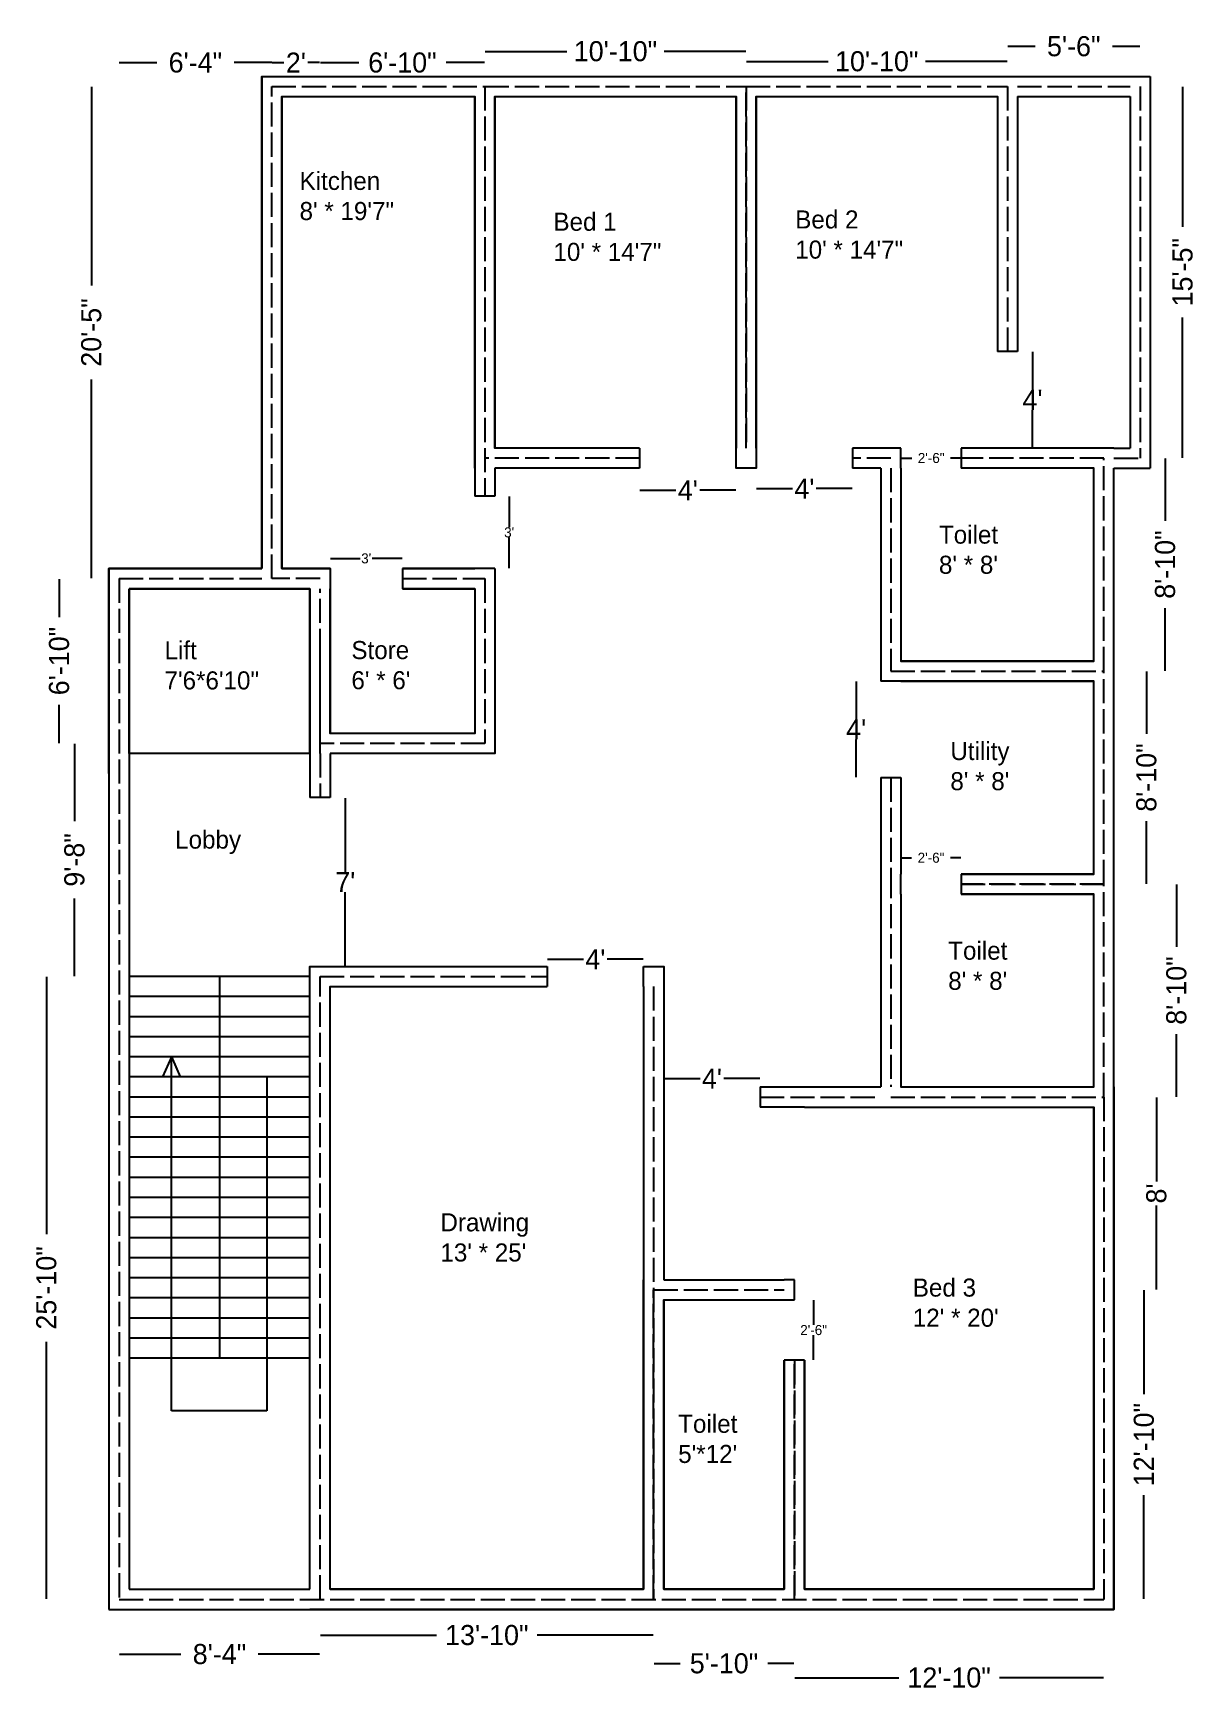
# Model space of a CAD drawing. Header units: feet. Extents: x 467 to 1045, y 293 to 1118.
import ezdxf

# ---------------------------------------------------------------- set-up
doc = ezdxf.new("R2010")
doc.units = ezdxf.units.FT
doc.header["$MEASUREMENT"] = 0
doc.linetypes.add('ACAD_ISO02W100', pattern=[15, 12, -3])
doc.dimstyles.get("Standard").update_dxf_attribs({"dimtxt": 0.18, "dimasz": 0.18, "dimexe": 0.18, "dimexo": 0.0625, "dimgap": 0.09, "dimtad": 0, "dimtih": 1, "dimtoh": 1, "dimdec": 4, "dimzin": 0, "dimdsep": 46, "dimtxsty": 'Standard', "dimcen": 0.09, "dimadec": 0, "dimazin": 0, "dimtfac": 1, "dimtdec": 4, "dimtofl": 0, "dimtmove": 0, "dimatfit": 3, "dimfxl": 0, "dimtolj": 1, "dimtzin": 0, "dimarcsym": 0})

# ---------------------------------------------------------------- blocks, each defined once
blk = doc.blocks.new('*D12')
at = {"color": 0, "lineweight": -2}
for p, q in [((495.74, 1091.42), (495.74, 992.52)), ((495.74, 846.78), (495.74, 945.67))]:
    blk.add_line(p, q, dxfattribs=at)
at = {"color": 0}
for points in [[(495.71, 1091.42), (495.77, 1091.42), (495.74, 1091.6)], [(495.71, 846.78), (495.77, 846.78), (495.74, 846.6)]]:
    blk.add_solid(points, dxfattribs=at)
at = {"layer": 'Defpoints', "color": 0}
for p in [(495.74, 1091.6), (585.5, 1091.6), (585.5, 846.6)]:
    blk.add_point(p, dxfattribs=at)
at = {"color": 0, "insert": (495.74, 969.1), "char_height": 10, "attachment_point": 5, "rotation": 90}
blk.add_mtext('\\A1;20\'-5"', dxfattribs=at)
blk = doc.blocks.new('*D14')
at = {"color": 0, "lineweight": -2}
for p, q in [((509.5, 1103.42), (528.25, 1103.42)), ((585.5, 1103.42), (566.76, 1103.42))]:
    blk.add_line(p, q, dxfattribs=at)
at = {"layer": 'Defpoints', "color": 0}
for p in [(585.5, 1103.42), (509.5, 846.6), (585.5, 846.6)]:
    blk.add_point(p, dxfattribs=at)
at = {"color": 0, "insert": (547.5, 1103.42), "char_height": 10, "attachment_point": 5}
blk.add_mtext('\\A1;6\'-4"', dxfattribs=at)
blk = doc.blocks.new('_None')
blk = doc.blocks.new('*D15')
at = {"color": 0, "lineweight": -2}
for p, q in [((609.68, 1103.43), (628.75, 1103.43)), ((691.32, 1103.43), (672.26, 1103.43))]:
    blk.add_line(p, q, dxfattribs=at)
at = {"color": 0}
for points in [[(609.68, 1103.46), (609.68, 1103.4), (609.5, 1103.43)], [(691.32, 1103.46), (691.32, 1103.4), (691.5, 1103.43)]]:
    blk.add_solid(points, dxfattribs=at)
at = {"layer": 'Defpoints', "color": 0}
for p in [(691.5, 1103.43), (609.5, 846.6), (691.5, 846.6)]:
    blk.add_point(p, dxfattribs=at)
at = {"color": 0, "insert": (650.5, 1103.43), "char_height": 10, "attachment_point": 5}
blk.add_mtext('\\A1;6\'-10"', dxfattribs=at)
blk = doc.blocks.new('*D16')
at = {"color": 0, "lineweight": -2}
for p, q in [((691.68, 1109.04), (732.25, 1109.04)), ((821.32, 1109.04), (780.76, 1109.04))]:
    blk.add_line(p, q, dxfattribs=at)
at = {"color": 0}
for points in [[(691.68, 1109.07), (691.68, 1109.01), (691.5, 1109.04)], [(821.32, 1109.07), (821.32, 1109.01), (821.5, 1109.04)]]:
    blk.add_solid(points, dxfattribs=at)
at = {"layer": 'Defpoints', "color": 0}
for p in [(821.5, 1109.04), (691.5, 1091.6), (821.5, 1091.6)]:
    blk.add_point(p, dxfattribs=at)
at = {"color": 0, "insert": (756.5, 1109.04), "char_height": 10, "attachment_point": 5}
blk.add_mtext('\\A1;10\'-10"', dxfattribs=at)
blk = doc.blocks.new('*D17')
at = {"color": 0, "lineweight": -2}
for p, q in [((821.68, 1104.05), (862.25, 1104.05)), ((951.32, 1104.05), (910.76, 1104.05))]:
    blk.add_line(p, q, dxfattribs=at)
at = {"color": 0}
for points in [[(821.68, 1104.08), (821.68, 1104.02), (821.5, 1104.05)], [(951.32, 1104.08), (951.32, 1104.02), (951.5, 1104.05)]]:
    blk.add_solid(points, dxfattribs=at)
at = {"layer": 'Defpoints', "color": 0}
for p in [(951.5, 1104.05), (821.5, 1091.6), (951.5, 1091.6)]:
    blk.add_point(p, dxfattribs=at)
at = {"color": 0, "insert": (886.5, 1104.05), "char_height": 10, "attachment_point": 5}
blk.add_mtext('\\A1;10\'-10"', dxfattribs=at)
blk = doc.blocks.new('*D18')
at = {"color": 0, "lineweight": -2}
for p, q in [((951.7, 1111.56), (965.27, 1111.55)), ((1017.34, 1111.5), (1003.78, 1111.51))]:
    blk.add_line(p, q, dxfattribs=at)
at = {"color": 0}
for points in [[(951.7, 1111.59), (951.7, 1111.53), (951.52, 1111.56)], [(1017.34, 1111.53), (1017.34, 1111.47), (1017.52, 1111.5)]]:
    blk.add_solid(points, dxfattribs=at)
at = {"layer": 'Defpoints', "color": 0}
for p in [(1017.52, 1111.5), (951.5, 1091.66), (1017.5, 1091.6)]:
    blk.add_point(p, dxfattribs=at)
at = {"color": 0, "insert": (984.52, 1111.53), "char_height": 10, "attachment_point": 5}
blk.add_mtext('\\A1;5\'-6"', dxfattribs=at)
blk = doc.blocks.new('*D19')
at = {"color": 0, "lineweight": -2}
for p, q in [((1038.69, 1091.42), (1038.69, 1021.69)), ((1038.69, 906.78), (1038.69, 976.51))]:
    blk.add_line(p, q, dxfattribs=at)
at = {"color": 0}
for points in [[(1038.66, 1091.42), (1038.72, 1091.42), (1038.69, 1091.6)], [(1038.66, 906.78), (1038.72, 906.78), (1038.69, 906.6)]]:
    blk.add_solid(points, dxfattribs=at)
at = {"layer": 'Defpoints', "color": 0}
for p in [(1017.5, 1091.6), (1038.69, 1091.6), (1017.5, 906.6)]:
    blk.add_point(p, dxfattribs=at)
at = {"color": 0, "insert": (1038.69, 999.1), "char_height": 10, "attachment_point": 5, "rotation": 90}
blk.add_mtext('\\A1;15\'-5"', dxfattribs=at)
blk = doc.blocks.new('*D20')
at = {"color": 0, "lineweight": -2}
for p, q in [((1029.99, 906.42), (1029.99, 875.35)), ((1029.99, 800.78), (1029.99, 831.84))]:
    blk.add_line(p, q, dxfattribs=at)
at = {"color": 0}
for points in [[(1029.96, 906.42), (1030.02, 906.42), (1029.99, 906.6)], [(1029.96, 800.78), (1030.02, 800.78), (1029.99, 800.6)]]:
    blk.add_solid(points, dxfattribs=at)
at = {"layer": 'Defpoints', "color": 0}
for p in [(999.5, 906.6), (999.5, 800.6), (1029.99, 800.6)]:
    blk.add_point(p, dxfattribs=at)
at = {"color": 0, "insert": (1029.99, 853.6), "char_height": 10, "attachment_point": 5, "rotation": 90}
blk.add_mtext('\\A1;8\'-10"', dxfattribs=at)
blk = doc.blocks.new('*D21')
at = {"color": 0, "lineweight": -2}
for p, q in [((1020.67, 800.42), (1020.67, 769.35)), ((1020.67, 694.78), (1020.67, 725.84))]:
    blk.add_line(p, q, dxfattribs=at)
at = {"color": 0}
for points in [[(1020.64, 800.42), (1020.7, 800.42), (1020.67, 800.6)], [(1020.64, 694.78), (1020.7, 694.78), (1020.67, 694.6)]]:
    blk.add_solid(points, dxfattribs=at)
at = {"layer": 'Defpoints', "color": 0}
for p in [(999.57, 800.6), (999.57, 694.6), (1020.67, 694.6)]:
    blk.add_point(p, dxfattribs=at)
at = {"color": 0, "insert": (1020.67, 747.6), "char_height": 10, "attachment_point": 5, "rotation": 90}
blk.add_mtext('\\A1;8\'-10"', dxfattribs=at)
blk = doc.blocks.new('*D22')
at = {"color": 0, "lineweight": -2}
for p, q in [((1035.6, 694.42), (1035.6, 663.35)), ((1035.6, 588.78), (1035.6, 619.84))]:
    blk.add_line(p, q, dxfattribs=at)
at = {"color": 0}
for points in [[(1035.57, 694.42), (1035.63, 694.42), (1035.6, 694.6)], [(1035.57, 588.78), (1035.63, 588.78), (1035.6, 588.6)]]:
    blk.add_solid(points, dxfattribs=at)
at = {"layer": 'Defpoints', "color": 0}
for p in [(999.5, 694.6), (999.5, 588.6), (1035.6, 588.6)]:
    blk.add_point(p, dxfattribs=at)
at = {"color": 0, "insert": (1035.6, 641.6), "char_height": 10, "attachment_point": 5, "rotation": 90}
blk.add_mtext('\\A1;8\'-10"', dxfattribs=at)
blk = doc.blocks.new('*D23')
at = {"color": 0, "lineweight": -2}
for p, q in [((1025.64, 588.42), (1025.64, 546.52)), ((1025.64, 492.78), (1025.64, 534.67))]:
    blk.add_line(p, q, dxfattribs=at)
at = {"color": 0}
for points in [[(1025.61, 588.42), (1025.67, 588.42), (1025.64, 588.6)], [(1025.61, 492.78), (1025.67, 492.78), (1025.64, 492.6)]]:
    blk.add_solid(points, dxfattribs=at)
at = {"layer": 'Defpoints', "color": 0}
for p in [(840.5, 588.6), (1025.64, 588.6), (840.5, 492.6)]:
    blk.add_point(p, dxfattribs=at)
at = {"color": 0, "insert": (1025.64, 540.6), "char_height": 10, "attachment_point": 5, "rotation": 90}
blk.add_mtext("\\A1;8'", dxfattribs=at)
blk = doc.blocks.new('*D24')
at = {"color": 0, "lineweight": -2}
for p, q in [((1019.43, 492.42), (1019.43, 440.69)), ((1019.43, 338.78), (1019.43, 390.51))]:
    blk.add_line(p, q, dxfattribs=at)
at = {"color": 0}
for points in [[(1019.4, 492.42), (1019.46, 492.42), (1019.43, 492.6)], [(1019.4, 338.78), (1019.46, 338.78), (1019.43, 338.6)]]:
    blk.add_solid(points, dxfattribs=at)
at = {"layer": 'Defpoints', "color": 0}
for p in [(775.5, 492.6), (775.5, 338.6), (1019.43, 338.6)]:
    blk.add_point(p, dxfattribs=at)
at = {"color": 0, "insert": (1019.43, 415.6), "char_height": 10, "attachment_point": 5, "rotation": 90}
blk.add_mtext('\\A1;12\'-10"', dxfattribs=at)
blk = doc.blocks.new('*D27')
at = {"color": 0, "lineweight": -2}
for p, q in [((585.68, 1103.42), (591.58, 1103.42)), ((609.32, 1103.42), (603.43, 1103.42))]:
    blk.add_line(p, q, dxfattribs=at)
at = {"color": 0}
for points in [[(585.68, 1103.45), (585.68, 1103.39), (585.5, 1103.42)], [(609.32, 1103.45), (609.32, 1103.39), (609.5, 1103.42)]]:
    blk.add_solid(points, dxfattribs=at)
at = {"layer": 'Defpoints', "color": 0}
for p in [(609.5, 1103.42), (585.5, 846.6), (609.5, 846.6)]:
    blk.add_point(p, dxfattribs=at)
at = {"color": 0, "insert": (597.5, 1103.42), "char_height": 10, "attachment_point": 5}
blk.add_mtext("\\A1;2'", dxfattribs=at)
blk = doc.blocks.new('*D29')
at = {"color": 0, "lineweight": -2}
for p, q in [((479.7, 846.42), (479.7, 827.35)), ((479.7, 764.78), (479.7, 783.84))]:
    blk.add_line(p, q, dxfattribs=at)
at = {"color": 0}
for points in [[(479.67, 846.42), (479.73, 846.42), (479.7, 846.6)], [(479.67, 764.78), (479.73, 764.78), (479.7, 764.6)]]:
    blk.add_solid(points, dxfattribs=at)
at = {"layer": 'Defpoints', "color": 0}
for p in [(609.5, 846.6), (479.7, 764.6), (609.5, 764.6)]:
    blk.add_point(p, dxfattribs=at)
at = {"color": 0, "insert": (479.7, 805.6), "char_height": 10, "attachment_point": 5, "rotation": 90}
blk.add_mtext('\\A1;6\'-10"', dxfattribs=at)
blk = doc.blocks.new('*D30')
at = {"color": 0, "lineweight": -2}
for p, q in [((845.68, 299.62), (897.41, 299.62)), ((999.32, 299.62), (947.59, 299.62))]:
    blk.add_line(p, q, dxfattribs=at)
at = {"color": 0}
for points in [[(845.68, 299.65), (845.68, 299.59), (845.5, 299.62)], [(999.32, 299.65), (999.32, 299.59), (999.5, 299.62)]]:
    blk.add_solid(points, dxfattribs=at)
at = {"layer": 'Defpoints', "color": 0}
for p in [(845.5, 338.6), (999.5, 338.6), (845.5, 299.62)]:
    blk.add_point(p, dxfattribs=at)
at = {"color": 0, "insert": (922.5, 299.62), "char_height": 10, "attachment_point": 5}
blk.add_mtext('\\A1;12\'-10"', dxfattribs=at)
blk = doc.blocks.new('*D31')
at = {"color": 0, "lineweight": -2}
for p, q in [((775.68, 306.71), (788.75, 306.71)), ((845.32, 306.71), (832.26, 306.71))]:
    blk.add_line(p, q, dxfattribs=at)
at = {"color": 0}
for points in [[(775.68, 306.74), (775.68, 306.68), (775.5, 306.71)], [(845.32, 306.74), (845.32, 306.68), (845.5, 306.71)]]:
    blk.add_solid(points, dxfattribs=at)
at = {"layer": 'Defpoints', "color": 0}
for p in [(775.5, 338.54), (845.5, 338.54), (775.5, 306.71)]:
    blk.add_point(p, dxfattribs=at)
at = {"color": 0, "insert": (810.5, 306.71), "char_height": 10, "attachment_point": 5}
blk.add_mtext('\\A1;5\'-10"', dxfattribs=at)
blk = doc.blocks.new('*D32')
at = {"color": 0, "lineweight": -2}
for p, q in [((609.67, 320.84), (667.4, 320.8)), ((775.31, 320.72), (717.58, 320.76))]:
    blk.add_line(p, q, dxfattribs=at)
at = {"color": 0}
for points in [[(609.67, 320.87), (609.67, 320.81), (609.49, 320.84)], [(775.31, 320.75), (775.31, 320.69), (775.49, 320.72)]]:
    blk.add_solid(points, dxfattribs=at)
at = {"layer": 'Defpoints', "color": 0}
for p in [(609.5, 338.6), (775.5, 338.47), (775.49, 320.72)]:
    blk.add_point(p, dxfattribs=at)
at = {"color": 0, "insert": (692.49, 320.78), "char_height": 10, "attachment_point": 5}
blk.add_mtext('\\A1;13\'-10"', dxfattribs=at)
blk = doc.blocks.new('*D33')
at = {"color": 0, "lineweight": -2}
for p, q in [((509.68, 311.32), (540.25, 311.32)), ((609.32, 311.32), (578.76, 311.32))]:
    blk.add_line(p, q, dxfattribs=at)
at = {"color": 0}
for points in [[(509.68, 311.35), (509.68, 311.29), (509.5, 311.32)], [(609.32, 311.35), (609.32, 311.29), (609.5, 311.32)]]:
    blk.add_solid(points, dxfattribs=at)
at = {"layer": 'Defpoints', "color": 0}
for p in [(509.5, 338.6), (609.5, 338.6), (609.5, 311.32)]:
    blk.add_point(p, dxfattribs=at)
at = {"color": 0, "insert": (559.5, 311.32), "char_height": 10, "attachment_point": 5}
blk.add_mtext('\\A1;8\'-4"', dxfattribs=at)
blk = doc.blocks.new('*D35')
at = {"color": 0, "lineweight": -2}
for p, q in [((473.35, 648.42), (473.35, 520.35)), ((473.35, 338.78), (473.35, 466.84))]:
    blk.add_line(p, q, dxfattribs=at)
at = {"color": 0}
for points in [[(473.32, 648.42), (473.38, 648.42), (473.35, 648.6)], [(473.32, 338.78), (473.38, 338.78), (473.35, 338.6)]]:
    blk.add_solid(points, dxfattribs=at)
at = {"layer": 'Defpoints', "color": 0}
for p in [(509.5, 648.6), (473.35, 338.6), (509.5, 338.6)]:
    blk.add_point(p, dxfattribs=at)
at = {"color": 0, "insert": (473.35, 493.6), "char_height": 10, "attachment_point": 5, "rotation": 90}
blk.add_mtext('\\A1;25\'-10"', dxfattribs=at)
blk = doc.blocks.new('*D36')
at = {"color": 0, "lineweight": -2}
for p, q in [((487.34, 764.42), (487.34, 725.85)), ((487.34, 648.78), (487.34, 687.34))]:
    blk.add_line(p, q, dxfattribs=at)
at = {"color": 0}
for points in [[(487.31, 764.42), (487.37, 764.42), (487.34, 764.6)], [(487.31, 648.78), (487.37, 648.78), (487.34, 648.6)]]:
    blk.add_solid(points, dxfattribs=at)
at = {"layer": 'Defpoints', "color": 0}
for p in [(609.5, 764.6), (487.34, 648.6), (609.5, 648.6)]:
    blk.add_point(p, dxfattribs=at)
at = {"color": 0, "insert": (487.34, 706.6), "char_height": 10, "attachment_point": 5, "rotation": 90}
blk.add_mtext('\\A1;9\'-8"', dxfattribs=at)
blk = doc.blocks.new('*D37')
at = {"color": 0, "lineweight": -2}
for p, q in [((768.68, 890.58), (786.58, 890.58)), ((816.32, 890.58), (798.43, 890.58))]:
    blk.add_line(p, q, dxfattribs=at)
at = {"color": 0}
for points in [[(768.68, 890.61), (768.68, 890.55), (768.5, 890.58)], [(816.32, 890.61), (816.32, 890.55), (816.5, 890.58)]]:
    blk.add_solid(points, dxfattribs=at)
at = {"layer": 'Defpoints', "color": 0}
for p in [(768.5, 906.6), (816.5, 906.6), (816.5, 890.58)]:
    blk.add_point(p, dxfattribs=at)
at = {"color": 0, "insert": (792.5, 890.58), "char_height": 10, "attachment_point": 5}
blk.add_mtext("\\A1;4'", dxfattribs=at)
blk = doc.blocks.new('*D38')
at = {"color": 0, "lineweight": -2}
for p, q in [((826.68, 891.42), (844.58, 891.42)), ((874.32, 891.42), (856.43, 891.42))]:
    blk.add_line(p, q, dxfattribs=at)
at = {"color": 0}
for points in [[(826.68, 891.45), (826.68, 891.39), (826.5, 891.42)], [(874.32, 891.45), (874.32, 891.39), (874.5, 891.42)]]:
    blk.add_solid(points, dxfattribs=at)
at = {"layer": 'Defpoints', "color": 0}
for p in [(826.5, 906.6), (874.5, 906.6), (826.5, 891.42)]:
    blk.add_point(p, dxfattribs=at)
at = {"color": 0, "insert": (850.5, 891.42), "char_height": 10, "attachment_point": 5}
blk.add_mtext("\\A1;4'", dxfattribs=at)
blk = doc.blocks.new('*D39')
at = {"color": 0, "lineweight": -2}
for p, q in [((622.08, 737.42), (622.08, 700.69)), ((622.08, 653.78), (622.08, 690.51))]:
    blk.add_line(p, q, dxfattribs=at)
at = {"color": 0}
for points in [[(622.05, 737.42), (622.11, 737.42), (622.08, 737.6)], [(622.05, 653.78), (622.11, 653.78), (622.08, 653.6)]]:
    blk.add_solid(points, dxfattribs=at)
at = {"layer": 'Defpoints', "color": 0}
for p in [(609.5, 737.6), (609.5, 653.6), (622.08, 653.6)]:
    blk.add_point(p, dxfattribs=at)
at = {"color": 0, "insert": (622.08, 695.6), "char_height": 10, "attachment_point": 5}
blk.add_mtext("\\A1;7'", dxfattribs=at)
blk = doc.blocks.new('*D40')
at = {"color": 0, "lineweight": -2}
for p, q in [((614.68, 856.66), (629.5, 856.66)), ((650.32, 856.66), (635.51, 856.66))]:
    blk.add_line(p, q, dxfattribs=at)
at = {"color": 0}
for points in [[(614.68, 856.69), (614.68, 856.63), (614.5, 856.66)], [(650.32, 856.69), (650.32, 856.63), (650.5, 856.66)]]:
    blk.add_solid(points, dxfattribs=at)
at = {"layer": 'Defpoints', "color": 0}
for p in [(614.5, 856.66), (614.5, 846.6), (650.5, 846.6)]:
    blk.add_point(p, dxfattribs=at)
at = {"color": 0, "insert": (632.5, 856.66), "char_height": 5, "attachment_point": 5}
blk.add_mtext("\\A1;3'", dxfattribs=at)
blk = doc.blocks.new('*D41')
at = {"color": 0, "lineweight": -2}
for p, q in [((703.63, 887.42), (703.63, 872.19)), ((703.63, 851.78), (703.63, 867.01))]:
    blk.add_line(p, q, dxfattribs=at)
at = {"color": 0}
for points in [[(703.6, 887.42), (703.66, 887.42), (703.63, 887.6)], [(703.6, 851.78), (703.66, 851.78), (703.63, 851.6)]]:
    blk.add_solid(points, dxfattribs=at)
at = {"layer": 'Defpoints', "color": 0}
for p in [(696.5, 887.6), (703.63, 887.6), (696.5, 851.6)]:
    blk.add_point(p, dxfattribs=at)
at = {"color": 0, "insert": (703.63, 869.6), "char_height": 5, "attachment_point": 5}
blk.add_mtext("\\A1;3'", dxfattribs=at)
blk = doc.blocks.new('*D42')
at = {"color": 0, "lineweight": -2}
for p, q in [((964, 959.42), (964, 940.69)), ((964, 911.78), (964, 930.51))]:
    blk.add_line(p, q, dxfattribs=at)
at = {"color": 0}
for points in [[(963.97, 959.42), (964.03, 959.42), (964, 959.6)], [(963.97, 911.78), (964.03, 911.78), (964, 911.6)]]:
    blk.add_solid(points, dxfattribs=at)
at = {"layer": 'Defpoints', "color": 0}
for p in [(951.5, 959.6), (951.5, 911.6), (964, 911.6)]:
    blk.add_point(p, dxfattribs=at)
at = {"color": 0, "insert": (964, 935.6), "char_height": 10, "attachment_point": 5}
blk.add_mtext("\\A1;4'", dxfattribs=at)
blk = doc.blocks.new('*D43')
at = {"color": 0, "lineweight": -2}
for p, q in [((898.76, 906.61), (903.91, 906.61)), ((928.4, 906.61), (923.26, 906.61))]:
    blk.add_line(p, q, dxfattribs=at)
at = {"color": 0}
for points in [[(898.76, 906.64), (898.76, 906.58), (898.58, 906.61)], [(928.4, 906.64), (928.4, 906.58), (928.58, 906.61)]]:
    blk.add_solid(points, dxfattribs=at)
at = {"layer": 'Defpoints', "color": 0}
for p in [(898.58, 906.61), (898.58, 894.24), (928.58, 894.24)]:
    blk.add_point(p, dxfattribs=at)
at = {"color": 0, "insert": (913.58, 906.61), "char_height": 5, "attachment_point": 5}
blk.add_mtext('\\A1;2\'-6"', dxfattribs=at)
blk = doc.blocks.new('*D44')
at = {"color": 0, "lineweight": -2}
for p, q in [((876.27, 795.42), (876.27, 776.69)), ((876.27, 747.78), (876.27, 766.51))]:
    blk.add_line(p, q, dxfattribs=at)
at = {"color": 0}
for points in [[(876.24, 795.42), (876.3, 795.42), (876.27, 795.6)], [(876.24, 747.78), (876.3, 747.78), (876.27, 747.6)]]:
    blk.add_solid(points, dxfattribs=at)
at = {"layer": 'Defpoints', "color": 0}
for p in [(876.27, 795.6), (893.5, 795.6), (893.5, 747.6)]:
    blk.add_point(p, dxfattribs=at)
at = {"color": 0, "insert": (876.27, 771.6), "char_height": 10, "attachment_point": 5}
blk.add_mtext("\\A1;4'", dxfattribs=at)
blk = doc.blocks.new('*D45')
at = {"color": 0, "lineweight": -2}
for p, q in [((898.68, 707.66), (903.83, 707.66)), ((928.32, 707.66), (923.18, 707.66))]:
    blk.add_line(p, q, dxfattribs=at)
at = {"color": 0}
for points in [[(898.68, 707.69), (898.68, 707.63), (898.5, 707.66)], [(928.32, 707.69), (928.32, 707.63), (928.5, 707.66)]]:
    blk.add_solid(points, dxfattribs=at)
at = {"layer": 'Defpoints', "color": 0}
for p in [(898.5, 707.66), (898.5, 694.6), (928.5, 694.6)]:
    blk.add_point(p, dxfattribs=at)
at = {"color": 0, "insert": (913.5, 707.66), "char_height": 5, "attachment_point": 5}
blk.add_mtext('\\A1;2\'-6"', dxfattribs=at)
blk = doc.blocks.new('*D46')
at = {"color": 0, "lineweight": -2}
for p, q in [((722.68, 657.16), (740.58, 657.16)), ((770.32, 657.16), (752.43, 657.16))]:
    blk.add_line(p, q, dxfattribs=at)
at = {"color": 0}
for points in [[(722.68, 657.19), (722.68, 657.13), (722.5, 657.16)], [(770.32, 657.19), (770.32, 657.13), (770.5, 657.16)]]:
    blk.add_solid(points, dxfattribs=at)
at = {"layer": 'Defpoints', "color": 0}
for p in [(770.5, 657.16), (722.5, 648.6), (770.5, 648.6)]:
    blk.add_point(p, dxfattribs=at)
at = {"color": 0, "insert": (746.5, 657.16), "char_height": 10, "attachment_point": 5}
blk.add_mtext("\\A1;4'", dxfattribs=at)
blk = doc.blocks.new('*D47')
at = {"color": 0, "lineweight": -2}
for p, q in [((780.68, 597.78), (798.58, 597.78)), ((828.32, 597.78), (810.43, 597.78))]:
    blk.add_line(p, q, dxfattribs=at)
at = {"color": 0}
for points in [[(780.68, 597.81), (780.68, 597.75), (780.5, 597.78)], [(828.32, 597.81), (828.32, 597.75), (828.5, 597.78)]]:
    blk.add_solid(points, dxfattribs=at)
at = {"layer": 'Defpoints', "color": 0}
for p in [(780.5, 597.78), (780.5, 588.6), (828.5, 588.6)]:
    blk.add_point(p, dxfattribs=at)
at = {"color": 0, "insert": (804.5, 597.78), "char_height": 10, "attachment_point": 5}
blk.add_mtext("\\A1;4'", dxfattribs=at)
blk = doc.blocks.new('*D48')
at = {"color": 0, "lineweight": -2}
for p, q in [((855.09, 487.42), (855.09, 475.19)), ((855.09, 457.78), (855.09, 470.01))]:
    blk.add_line(p, q, dxfattribs=at)
at = {"color": 0}
for points in [[(855.06, 487.42), (855.12, 487.42), (855.09, 487.6)], [(855.06, 457.78), (855.12, 457.78), (855.09, 457.6)]]:
    blk.add_solid(points, dxfattribs=at)
at = {"layer": 'Defpoints', "color": 0}
for p in [(845.5, 487.6), (855.09, 487.6), (845.5, 457.6)]:
    blk.add_point(p, dxfattribs=at)
at = {"color": 0, "insert": (855.09, 472.6), "char_height": 5, "attachment_point": 5}
blk.add_mtext('\\A1;2\'-6"', dxfattribs=at)

msp = doc.modelspace()

# ---------------------------------------------------------------- linework, layer by layer
for p, q in [((580.50495, 1096.59828), (1022.50495, 1096.59828)), ((580.50495, 1096.59828), (580.50495, 851.59828)), ((1022.50495, 1096.59828), (1022.50495, 901.59828)), ((590.50495, 1086.59828), (590.50495, 851.59828)), ((590.50495, 1086.59828), (686.50495, 1086.59828)), ((696.50495, 1086.59828), (816.50495, 1086.59828)), ((826.50495, 1086.59828), (946.50495, 1086.59828)), ((956.50495, 1086.59828), (1012.50495, 1086.59828)), ((1012.50495, 1086.59828), (1012.50495, 911.59828)), ((956.50495, 959.59828), (946.50495, 959.59828)), ((768.50495, 911.59828), (768.50495, 901.59828)), ((874.50495, 911.59828), (874.50495, 901.59828)), ((898.50495, 901.59828), (898.50495, 911.59828)), ((928.50495, 911.59828), (928.50495, 901.59828)), ((1004.50495, 911.59828), (946.50495, 911.59828)), ((1004.50495, 911.59828), (1012.50495, 911.59828)), ((994.50495, 805.59828), (994.50495, 901.59828)), ((1004.50495, 333.59828), (1004.50495, 901.59828)), ((1004.50495, 901.59828), (1022.50495, 901.59828)), ((696.50495, 887.59828), (686.50495, 887.59828)), ((580.50495, 851.59828), (504.50495, 851.59828)), ((504.50495, 851.59828), (504.50495, 333.59828)), ((650.50495, 851.59828), (650.50495, 841.59828)), ((696.50495, 851.59828), (686.50495, 851.59828)), ((580.50495, 841.59828), (514.50495, 841.59828)), ((514.50495, 841.59828), (514.50495, 343.59828)), ((898.50495, 795.59828), (888.50495, 795.59828)), ((994.50495, 699.59828), (994.50495, 795.59828)), ((604.50495, 759.59828), (604.50495, 737.59828)), ((614.50495, 759.59828), (614.50495, 737.59828)), ((888.50495, 747.59828), (898.50495, 747.59828)), ((614.50495, 737.59828), (604.50495, 737.59828)), ((898.50495, 689.59828), (898.50495, 699.59828)), ((928.50495, 699.59828), (928.50495, 689.59828)), ((994.50495, 593.59828), (994.50495, 689.59828)), ((722.50495, 653.59828), (722.50495, 643.59828)), ((770.50495, 643.59828), (770.50495, 653.59828)), ((604.50495, 648.59828), (514.50495, 648.59828)), ((559.50495, 648.59828), (559.50495, 458.59828)), ((604.50495, 638.59828), (514.50495, 638.59828)), ((604.50495, 628.59828), (514.50495, 628.59828)), ((604.50495, 618.59828), (514.50495, 618.59828)), ((604.50495, 608.59828), (514.50495, 608.59828)), ((535.55806, 608.59828), (531.10216, 598.59828)), ((535.55806, 432.40453), (535.55806, 608.59828)), ((535.55806, 608.59828), (539.86539, 598.59828)), ((604.50495, 598.59828), (514.50495, 598.59828)), ((583.11192, 598.59828), (583.11192, 432.40453)), ((604.50495, 588.59828), (514.50495, 588.59828)), ((828.50495, 593.59828), (828.50495, 583.59828)), ((828.50495, 593.59828), (888.50495, 593.59828)), ((604.50495, 578.59828), (514.50495, 578.59828)), ((850.50495, 583.59828), (828.50495, 583.59828)), ((994.50495, 343.59828), (994.50495, 583.59828)), ((604.50495, 568.59828), (514.50495, 568.59828)), ((604.50495, 558.59828), (514.50495, 558.59828)), ((604.50495, 548.59828), (514.50495, 548.59828)), ((604.50495, 538.59828), (514.50495, 538.59828)), ((604.50495, 528.59828), (514.50495, 528.59828)), ((604.50495, 518.59828), (514.50495, 518.59828)), ((604.50495, 508.59828), (514.50495, 508.59828)), ((604.50495, 498.59828), (514.50495, 498.59828)), ((845.50495, 497.59828), (840.50495, 497.59828)), ((845.50495, 487.59828), (845.50495, 497.59828)), ((604.50495, 488.59828), (514.50495, 488.59828)), ((840.50495, 487.59828), (845.50495, 487.59828)), ((604.50495, 478.59828), (514.50495, 478.59828)), ((604.50495, 468.59828), (514.50495, 468.59828)), ((604.50495, 458.59828), (514.50495, 458.59828)), ((850.50495, 457.59828), (840.50495, 457.59828)), ((583.11192, 432.40453), (535.55806, 432.40453)), ((514.50495, 343.59828), (604.50495, 343.59828)), ((614.50495, 343.59828), (770.50495, 343.59828)), ((780.50495, 343.59828), (840.50495, 343.59828)), ((850.50495, 343.59828), (994.50495, 343.59828)), ((504.50495, 333.59828), (1004.50495, 333.59828))]:
    msp.add_line(p, q)
at = {"linetype": 'ACAD_ISO02W100'}
for p, q in [((956.50495, 1091.59828), (1012.50495, 1091.59828)), ((1017.50495, 1091.59828), (1017.50495, 906.59828)), ((893.50495, 901.59828), (893.50495, 901.59828)), ((1004.50495, 906.59828), (1017.50495, 906.59828)), ((509.50495, 846.59828), (509.50495, 338.59828)), ((609.50495, 759.59828), (609.50495, 737.59828)), ((828.50495, 588.59828), (888.50495, 588.59828)), ((509.50495, 338.59828), (999.50495, 338.59828))]:
    msp.add_line(p, q, dxfattribs=at)
for points in [[(580.50495, 851.59828), (580.50495, 1096.59828), (696.50495, 1096.59828)], [(686.50495, 1096.59828), (826.50495, 1096.59828)], [(816.50495, 1096.59828), (956.50495, 1096.59828)], [(614.50495, 851.59828), (590.50495, 851.59828), (590.50495, 1086.59828), (686.50495, 1086.59828), (686.50495, 887.59828)], [(686.50495, 901.59828), (686.50495, 1086.59828)], [(768.50495, 911.59828), (696.50495, 911.59828), (696.50495, 1086.59828), (816.50495, 1086.59828), (816.50495, 911.59828)], [(696.50495, 1086.59828), (696.50495, 911.59828)], [(826.50495, 901.59828), (816.50495, 901.59828), (816.50495, 1086.59828)], [(826.50495, 1086.59828), (826.50495, 901.59828), (816.50495, 901.59828)], [(826.50495, 911.59828), (826.50495, 1086.59828), (946.50495, 1086.59828), (946.50495, 959.59828)], [(956.50495, 1086.59828), (956.50495, 959.59828)], [(898.50495, 911.59828), (874.50495, 911.59828)], [(946.50495, 911.59828), (928.50495, 911.59828)], [(768.50495, 901.59828), (696.50495, 901.59828)], [(696.50495, 901.59828), (696.50495, 887.59828)], [(888.50495, 901.59828), (874.50495, 901.59828)], [(888.50495, 901.59828), (888.50495, 795.59828)], [(898.50495, 901.59828), (898.50495, 805.59828), (994.50495, 805.59828), (994.50495, 901.59828), (928.50495, 901.59828)], [(956.50495, 901.59828), (928.50495, 901.59828)], [(1004.50495, 795.59828), (1004.50495, 901.59828)], [(504.50495, 749.59828), (504.50495, 851.59828), (580.50495, 851.59828)], [(590.50495, 851.59828), (614.50495, 851.59828), (614.50495, 769.59828)], [(604.50495, 851.59828), (614.50495, 851.59828)], [(696.50495, 851.59828), (696.50495, 759.59828), (614.50495, 759.59828)], [(650.50495, 851.59828), (686.50495, 851.59828)], [(686.50495, 851.59828), (650.50495, 851.59828)], [(696.50495, 851.59828), (696.50495, 841.59828)], [(604.50495, 841.59828), (580.50495, 841.59828)], [(604.50495, 759.59828), (604.50495, 841.59828)], [(650.50495, 841.59828), (686.50495, 841.59828), (686.50495, 769.59828), (614.50495, 769.59828), (614.50495, 841.59828)], [(686.50495, 841.59828), (650.50495, 841.59828)], [(888.50495, 805.59828), (888.50495, 795.59828)], [(994.50495, 805.59828), (898.50495, 805.59828)], [(1004.50495, 689.59828), (1004.50495, 805.59828)], [(928.50495, 699.59828), (994.50495, 699.59828), (994.50495, 795.59828), (898.50495, 795.59828)], [(898.50495, 795.59828), (994.50495, 795.59828)], [(888.50495, 747.59828), (888.50495, 689.59828)], [(898.50495, 747.59828), (898.50495, 699.59828)], [(888.50495, 699.59828), (888.50495, 593.59828)], [(994.50495, 699.59828), (928.50495, 699.59828)], [(1004.50495, 583.59828), (1004.50495, 699.59828)], [(898.50495, 689.59828), (898.50495, 593.59828), (994.50495, 593.59828), (994.50495, 689.59828), (928.50495, 689.59828)], [(928.50495, 689.59828), (994.50495, 689.59828)], [(604.50495, 343.59828), (604.50495, 653.59828), (722.50495, 653.59828)], [(770.50495, 653.59828), (780.50495, 653.59828), (780.50495, 497.59828)], [(770.50495, 643.59828), (770.50495, 343.59828), (614.50495, 343.59828), (614.50495, 643.59828), (722.50495, 643.59828)], [(1004.50495, 593.59828), (1004.50495, 333.59828), (840.50495, 333.59828)], [(898.50495, 593.59828), (994.50495, 593.59828)], [(850.50495, 583.59828), (994.50495, 583.59828), (994.50495, 343.59828), (850.50495, 343.59828), (850.50495, 457.59828)], [(888.50495, 583.59828), (994.50495, 583.59828)], [(770.50495, 343.59828), (770.50495, 497.59828)], [(780.50495, 497.59828), (840.50495, 497.59828)], [(840.50495, 457.59828), (840.50495, 343.59828), (780.50495, 343.59828), (780.50495, 487.59828), (840.50495, 487.59828)], [(780.50495, 487.59828), (780.50495, 343.59828)], [(840.50495, 343.59828), (840.50495, 457.59828)], [(850.50495, 457.59828), (850.50495, 343.59828)], [(780.50495, 333.59828), (604.50495, 333.59828)], [(850.50495, 333.59828), (770.50495, 333.59828)]]:
    msp.add_lwpolyline(points)
for points in [[(609.50495, 846.59828), (585.50495, 846.59828), (585.50495, 1091.59828), (691.50495, 1091.59828), (691.50495, 887.59828)], [(691.50495, 1091.59828), (821.50495, 1091.59828), (821.50495, 911.59828)], [(821.50495, 911.59828), (821.50495, 1091.59828), (951.50495, 1091.59828), (951.50495, 959.59828)], [(768.50495, 906.59828), (691.50495, 906.59828)], [(893.50495, 906.59828), (874.50495, 906.59828)], [(893.50495, 901.59828), (893.50495, 800.59828), (999.50495, 800.59828), (999.50495, 906.59828), (928.50495, 906.59828)], [(509.50495, 846.59828), (580.50495, 846.59828)], [(650.50495, 846.59828), (691.50495, 846.59828), (691.50495, 764.59828), (609.50495, 764.59828), (609.50495, 841.59828)], [(609.50495, 759.59828), (609.50495, 818.45713)], [(928.50495, 694.59828), (999.50495, 694.59828), (999.50495, 800.59828)], [(893.50495, 747.59828), (893.50495, 689.59828)], [(893.50495, 699.59828), (893.50495, 593.59828)], [(893.50495, 588.59828), (999.50495, 588.59828), (999.50495, 694.59828), (928.50495, 694.59828)], [(609.50495, 338.59828), (609.50495, 648.59828), (722.50495, 648.59828)], [(775.50495, 643.59828), (775.50495, 338.59828)], [(999.50495, 588.59828), (999.50495, 338.59828)], [(775.50495, 338.59828), (775.50495, 492.59828), (840.50495, 492.59828)], [(845.50495, 457.59828), (845.50495, 338.59828)], [(845.50495, 338.59828), (845.50495, 457.59828)]]:
    msp.add_lwpolyline(points, dxfattribs=at)
msp.add_lwpolyline([(514.50495, 841.59828), (604.50495, 841.59828), (604.50495, 759.59828), (514.50495, 759.59828)], close=True)

# ---------------------------------------------------------------- texts
at = {"char_height": 9, "width": 80.609332, "attachment_point": 1}
for s, insert in [('Kitchen\\P8\' * 19\'7"', (599.32143, 1049.06546)), ('Bed 1\\P10\' * 14\'7"', (725.63486, 1028.735)), ('Bed 2\\P10\' * 14\'7"', (845.94282, 1029.86883)), ("Toilet\\P8' * 8'", (917.45007, 873.01673)), ('Lift\\P7\'6*6\'10"', (532.15118, 815.45713)), ("Store\\P6' * 6'", (625.11396, 815.55526)), ("Utility\\P8' * 8'", (923.12497, 765.3032)), ('Lobby', (537.42754, 721.23312)), ("Toilet\\P8' * 8'", (922.05295, 665.95675)), ("Drawing\\P13' * 25'", (669.40574, 530.74249)), ("Bed 3\\P12' * 20'", (904.42985, 498.26674)), ("Toilet\\P5'*12'", (787.7096, 430.48615))]:
    msp.add_mtext(s, dxfattribs=dict(at, insert=insert))

# ---------------------------------------------------------------- dimensions: what is measured, and where the dimension line sits
for p1, p2, distance, override, picture, middle in [((691.50495, 1091.59828), (821.50495, 1091.59828), 17.4394, {"dimtxt": 10, "dimlunit": 4, "dimse1": 1, "dimse2": 1}, '*D16', (756.50495, 1109.03768)), ((951.50495, 1091.66078), (1017.50495, 1091.59828), 19.89746, {"dimtxt": 10, "dimlunit": 4, "dimse1": 1, "dimse2": 1}, '*D18', (984.52379, 1111.52698)), ((509.50495, 846.59828), (585.50495, 846.59828), 256.82381, {"dimtxt": 10, "dimasz": 10, "dimlunit": 4, "dimblk1": 'None', "dimblk2": 'None', "dimsah": 1, "dimse1": 1, "dimse2": 1}, '*D14', (547.50495, 1103.42209)), ((585.50495, 846.59828), (609.50495, 846.59828), 256.82381, {"dimtxt": 10, "dimlunit": 4, "dimse1": 1, "dimse2": 1}, '*D27', (597.50495, 1103.42209)), ((609.50495, 846.59828), (691.50495, 846.59828), 256.83266, {"dimtxt": 10, "dimlunit": 4, "dimse1": 1, "dimse2": 1}, '*D15', (650.50495, 1103.43094)), ((821.50495, 1091.59828), (951.50495, 1091.59828), 12.4469, {"dimtxt": 10, "dimlunit": 4, "dimse1": 1, "dimse2": 1}, '*D17', (886.50495, 1104.04518)), ((951.50495, 959.59828), (951.50495, 911.59828), 12.5, {"dimtxt": 10, "dimlunit": 4, "dimse1": 1, "dimse2": 1}, '*D42', (964.00495, 935.59828)), ((928.58334, 894.24048), (898.58334, 894.24048), -12.37042, {"dimtxt": 5, "dimlunit": 4, "dimse1": 1, "dimse2": 1, "dimsd1": 0, "dimsd2": 0}, '*D43', (913.58334, 906.61089)), ((768.50495, 906.59828), (816.50495, 906.59828), -16.01477, {"dimtxt": 10, "dimlunit": 4, "dimse1": 1, "dimse2": 1}, '*D37', (792.50495, 890.58351)), ((874.50495, 906.59828), (826.50495, 906.59828), 15.17597, {"dimtxt": 10, "dimlunit": 4, "dimse1": 1, "dimse2": 1}, '*D38', (850.50495, 891.42231)), ((893.50495, 747.59828), (893.50495, 795.59828), 17.23531, {"dimtxt": 10, "dimlunit": 4, "dimse1": 1, "dimse2": 1}, '*D44', (876.26963, 771.59828)), ((609.50495, 737.59828), (609.50495, 653.59828), 12.57994, {"dimtxt": 10, "dimlunit": 4, "dimse1": 1, "dimse2": 1}, '*D39', (622.08489, 695.59828)), ((928.50495, 694.59828), (898.50495, 694.59828), -13.0596, {"dimtxt": 5, "dimlunit": 4, "dimse1": 1, "dimse2": 1}, '*D45', (913.50495, 707.65788)), ((722.50495, 648.59828), (770.50495, 648.59828), 8.56534, {"dimtxt": 10, "dimlunit": 4, "dimse1": 1, "dimse2": 1}, '*D46', (746.50495, 657.16362)), ((828.50495, 588.59828), (780.50495, 588.59828), -9.18183, {"dimtxt": 10, "dimlunit": 4, "dimse1": 1, "dimse2": 1}, '*D47', (804.50495, 597.78011)), ((845.50495, 457.59828), (845.50495, 487.59828), -9.58386, {"dimtxt": 5, "dimlunit": 4, "dimse1": 1, "dimse2": 1}, '*D48', (855.08881, 472.59828)), ((509.50495, 338.59828), (609.50495, 338.59828), -27.28202, {"dimtxt": 10, "dimlunit": 4, "dimse1": 1, "dimse2": 1}, '*D33', (559.50495, 311.31626)), ((609.50495, 338.59828), (775.50495, 338.47328), -17.75592, {"dimtxt": 10, "dimlunit": 4, "dimse1": 1, "dimse2": 1}, '*D32', (692.49158, 320.77987)), ((845.50495, 338.53578), (775.50495, 338.53578), 31.8259, {"dimtxt": 10, "dimlunit": 4, "dimse1": 1, "dimse2": 1}, '*D31', (810.50495, 306.70988))]:
    dim = msp.add_aligned_dim(p1=p1, p2=p2, distance=distance, dimstyle='Standard', override=override)
    dim.commit()
    dim.dimension.update_dxf_attribs({"geometry": picture, "text_midpoint": middle})
dim = msp.add_linear_dim(base=(495.7393, 1091.59828), p1=(585.50495, 846.59828), p2=(585.50495, 1091.59828), angle=90, dimstyle='Standard', override={"dimtxt": 10, "dimlunit": 4, "dimse1": 1, "dimse2": 1})
dim.commit()
dim.dimension.update_dxf_attribs({"geometry": '*D12', "text_midpoint": (495.7393, 969.09828), "dimtype": 161, "text_rotation": 90})
for p1, p2, distance, picture, middle in [((1017.50495, 906.59828), (1017.50495, 1091.59828), -21.18741, '*D19', (1038.69236, 999.09828)), ((999.50495, 906.59828), (999.50495, 800.59828), 30.48341, '*D20', (1029.98836, 853.59828)), ((609.50495, 846.59828), (609.50495, 764.59828), -129.80605, '*D29', (479.6989, 805.59828)), ((999.56745, 800.59828), (999.56745, 694.59828), 21.10724, '*D21', (1020.67469, 747.59828)), ((609.50495, 764.59828), (609.50495, 648.59828), -122.16912, '*D36', (487.33583, 706.59828)), ((999.50495, 694.59828), (999.50495, 588.59828), 36.09791, '*D22', (1035.60286, 641.59828)), ((509.50495, 648.59828), (509.50495, 338.59828), -36.15809, '*D35', (473.34686, 493.59828)), ((840.50495, 492.59828), (840.50495, 588.59828), -185.13662, '*D23', (1025.64156, 540.59828)), ((775.50495, 492.59828), (775.50495, 338.59828), 243.92149, '*D24', (1019.42644, 415.59828))]:
    dim = msp.add_aligned_dim(p1=p1, p2=p2, distance=distance, dimstyle='Standard', override={"dimtxt": 10, "dimlunit": 4, "dimse1": 1, "dimse2": 1})
    dim.commit()
    dim.dimension.update_dxf_attribs({"geometry": picture, "text_midpoint": middle, "text_rotation": 90})
for base, p1, p2, angle, override, picture, middle in [((703.62771, 887.59828), (696.50495, 851.59828), (696.50495, 887.59828), 90, {"dimtxt": 5, "dimlunit": 4, "dimse1": 1, "dimse2": 1}, '*D41', (703.62771, 869.59828)), ((614.50495, 856.65556), (650.50495, 846.59828), (614.50495, 846.59828), 180, {"dimtxt": 5, "dimlunit": 4, "dimse1": 1, "dimse2": 1}, '*D40', (632.50495, 856.65556)), ((845.50495, 299.62428), (999.50495, 338.59828), (845.50495, 338.59828), 180, {"dimtxt": 10, "dimlunit": 4, "dimse1": 1, "dimse2": 1}, '*D30', (922.50495, 299.62428))]:
    dim = msp.add_linear_dim(base=base, p1=p1, p2=p2, angle=angle, dimstyle='Standard', override=override)
    dim.commit()
    dim.dimension.update_dxf_attribs({"geometry": picture, "text_midpoint": middle, "dimtype": 161})

doc.saveas('drawing.dxf')
